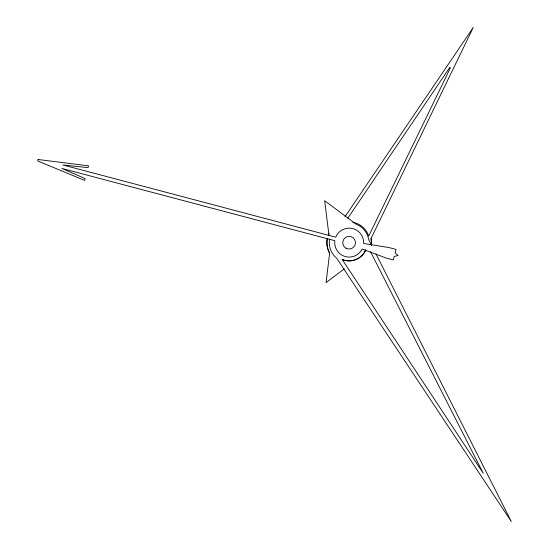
<?xml version="1.0" encoding="UTF-8"?>
<svg xmlns="http://www.w3.org/2000/svg" width="549" height="549" viewBox="0 0 549 549"><rect width="100%" height="100%" fill="white"/><g stroke="black" fill="none" stroke-linecap="round" stroke-linejoin="round"><path stroke-width="0.82" d="M327.183 239.035A22.255 22.255 0 0 0 329.633 253.247L326.058 282.611L344.292 268.886M371.316 244.648A22.255 22.255 0 0 0 371.042 238.492L473.265 27.45L344.93 216.869M347.805 218.228L449.796 67.397L450.434 67.767L368.722 236.07A20.615 20.615 0 0 0 352.815 222.283M365.744 249.953A18.11 18.11 0 0 1 342.192 259.478L344.271 260.205A17.904 17.904 0 0 0 352.568 260.542A18.247 18.247 0 0 0 362.889 254.53A17.904 17.904 0 0 0 365.792 249.857M342.192 259.478L483.244 473.265L370.534 251.751M371.646 245.362L368.674 239.481A19.819 19.819 0 0 0 356.129 224.205L324.658 200.701L329.009 235.439M376.017 254.009L511.332 521.55L336.619 258.133A19.819 19.819 0 0 1 329.544 239.673M329.633 253.247L328.542 250.962A22.09 22.09 0 0 1 327.163 239.151M371.042 238.492L371.364 241.004A22.09 22.09 0 0 1 371.282 245.094M328.227 235.013A22.255 22.255 0 0 1 328.721 233.764M328.371 234.622A22.385 22.385 0 0 1 328.981 233.181M38.053 159.491L37.668 160.939L84.676 180.401L85.157 178.59L61.879 168.447L334.828 240.695A14.473 14.473 0 0 0 362.148 249.02L386.256 258.051L393.256 259.903L394.182 256.404L398.142 255.58L395.108 252.911L396.028 249.411L389.035 247.558L363.616 243.482A14.473 14.473 0 0 0 335.748 237.195L62.806 164.947L88.053 167.651L88.533 165.839L38.053 159.491M345.904 248.203A6.368 6.368 0 0 0 355.491 242.74A6.368 6.368 0 0 0 345.966 237.168A6.368 6.368 0 0 0 345.904 248.203"/></g></svg>
